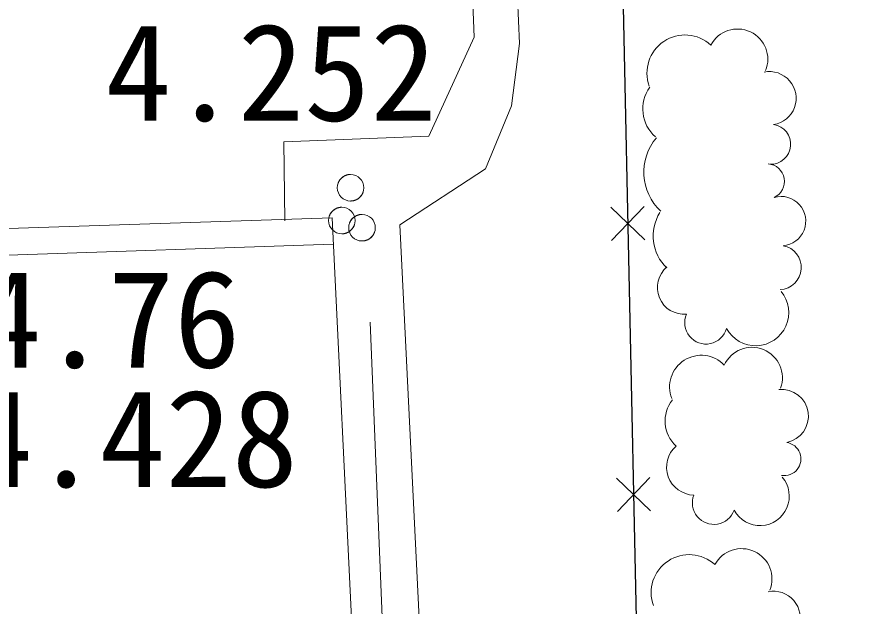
# Model space of a CAD drawing. Units: millimetres, scale not verified. Extents: x -205250 to 205250, y -143500 to 143500.
# Drawn here: x 59618 to 65907, y -10263 to -5824 of the extents above; entities that cross this region are included whole.
import ezdxf
from ezdxf.enums import TextEntityAlignment as Align

# ---------------------------------------------------------------- set-up
doc = ezdxf.new("R2010")
doc.units = ezdxf.units.MM
doc.header["$LTSCALE"] = 500
doc.linetypes.add('DOTTED', pattern=[1.75, 0.25, -1.5])
doc.layers.add('0-1_現況図面', color=7, linetype='Continuous', lineweight=13)
doc.layers.add('0-2_単点（標高）', color=7, linetype='DOTTED', lineweight=18)
doc.styles.add('ＭＳ ゴシック', font='')
doc.styles.get('ＭＳ ゴシック').set_extended_font_data('MS Gothic')

msp = doc.modelspace()

# ---------------------------------------------------------------- linework, layer by layer
at = {"layer": '0-1_現況図面'}
for p, q in [((63402, -6027), (62810.8, 9115.5)), ((62255, -12737.7), (61992, -7338)), ((62763, -12744.3), (62502.2, -7391.1)), ((62277.8, -8124.9), (62406.4, -11254.8))]:
    msp.add_line(p, q, dxfattribs=at)
at = {"layer": '0-1_現況図面', "lineweight": 25}
for p, q in [((64090.2, -7259.1), (64345.4, -7503.8)), ((64095.5, -7509.1), (64340.1, -7253.8)), ((64133.5, -9299), (64388.7, -9543.6)), ((64138.8, -9548.9), (64383.4, -9293.6))]:
    msp.add_line(p, q, dxfattribs=at)
msp.add_lwpolyline([(67562, 10305), (63850, 9957), (64326, -12481)], dxfattribs=at)
at = {"layer": '0-1_現況図面'}
for points in [[(63060, -5978), (62504, 8264), (62241, 8259), (62208, 9079)], [(61636, -7361), (61629, -6766), (62719, -6725), (63060, -5978)], [(63402, -6027), (63343, -6496), (63147, -6970), (62502.2, -7391.1)], [(-17006.2, -10053.7), (-2183, -9547), (24200, -8606), (61992, -7338)], [(-16980.2, -10252.9), (-2176, -9746.9), (24206.9, -8805.9), (61998.7, -7537.9)]]:
    msp.add_lwpolyline(points, dxfattribs=at)
for centre, radius, start, end in [((64648.3, -6248.5), 286.6, 47.41203, 199.92694), ((65043.5, -6145.1), 228.2, 337.99758, 151.86658), ((65283.5, -6438.4), 201, 279.03513, 101.59378), ((64611.5, -6518.7), 280.8, 144.46716, 228.74869), ((65293.6, -6785.5), 150.1, 268.05254, 81.79216), ((64737.1, -6995.3), 399, 139.48571, 227.35195), ((65264.8, -7064.5), 132.1, 294.33491, 85.88622), ((65371, -7363.4), 185.9, 274.64773, 106.16166), ((64739.1, -7475.3), 330.9, 147.7759, 226.66634), ((65357.2, -7712.5), 166.4, 272.57662, 80.01653), ((64641.4, -7863.1), 201.7, 129.74948, 275.3057), ((65179.8, -8052.4), 249, 208.54343, 39.85789), ((64806.6, -8128.7), 160.2, 156.15807, 344.55606), ((65152, -8542.5), 229.1, 339.84876, 155.70433), ((64770, -8611.3), 237.8, 43.2573, 201.84963), ((65375.6, -8831.9), 201.6, 280.90768, 95.70375), ((64759.7, -8867.8), 261, 142.42472, 226.70625), ((65395.7, -9153.8), 125.2, 260.36859, 81.72924), ((64719.7, -9215.7), 210.4, 131.35552, 268.47933), ((65212, -9434.4), 221.2, 208.53248, 40.55049), ((64865.4, -9484.3), 162.1, 158.92643, 339.87081), ((65074.6, -10057.3), 228.2, 337.99758, 151.86658), ((64679.4, -10160.7), 286.6, 47.41203, 199.92694), ((65314.6, -10350.7), 201, 279.03513, 101.59378)]:
    msp.add_arc(centre, radius, start, end, dxfattribs=at)
at = {"layer": '0-2_単点（標高）', "linetype": 'Continuous', "lineweight": 13}
for centre in [(62131, -7112), (62065, -7359), (62217, -7413)]:
    msp.add_circle(centre, 100, dxfattribs=at)
at = {"layer": '0-2_単点（標高）'}
for centre, start, end in [((62131, -7112), 90, 270), ((62131, -7112), 270, 90), ((62065, -7359), 90, 270), ((62065, -7359), 270, 90), ((62217, -7413), 90, 270), ((62217, -7413), 270, 90)]:
    msp.add_arc(centre, 100, start, end, dxfattribs=at)

# ---------------------------------------------------------------- texts
at = {"layer": '0-2_単点（標高）', "style": 'ＭＳ ゴシック'}
for s, p in [('4.252', (60284.7, -6828)), ('4.76', (59306.3, -8686.1)), ('4.428', (59241.8, -9585.1))]:
    msp.add_text(s, height=733.1, dxfattribs=at).set_placement(p, align=Align.BOTTOM_LEFT)

doc.saveas('drawing.dxf')
